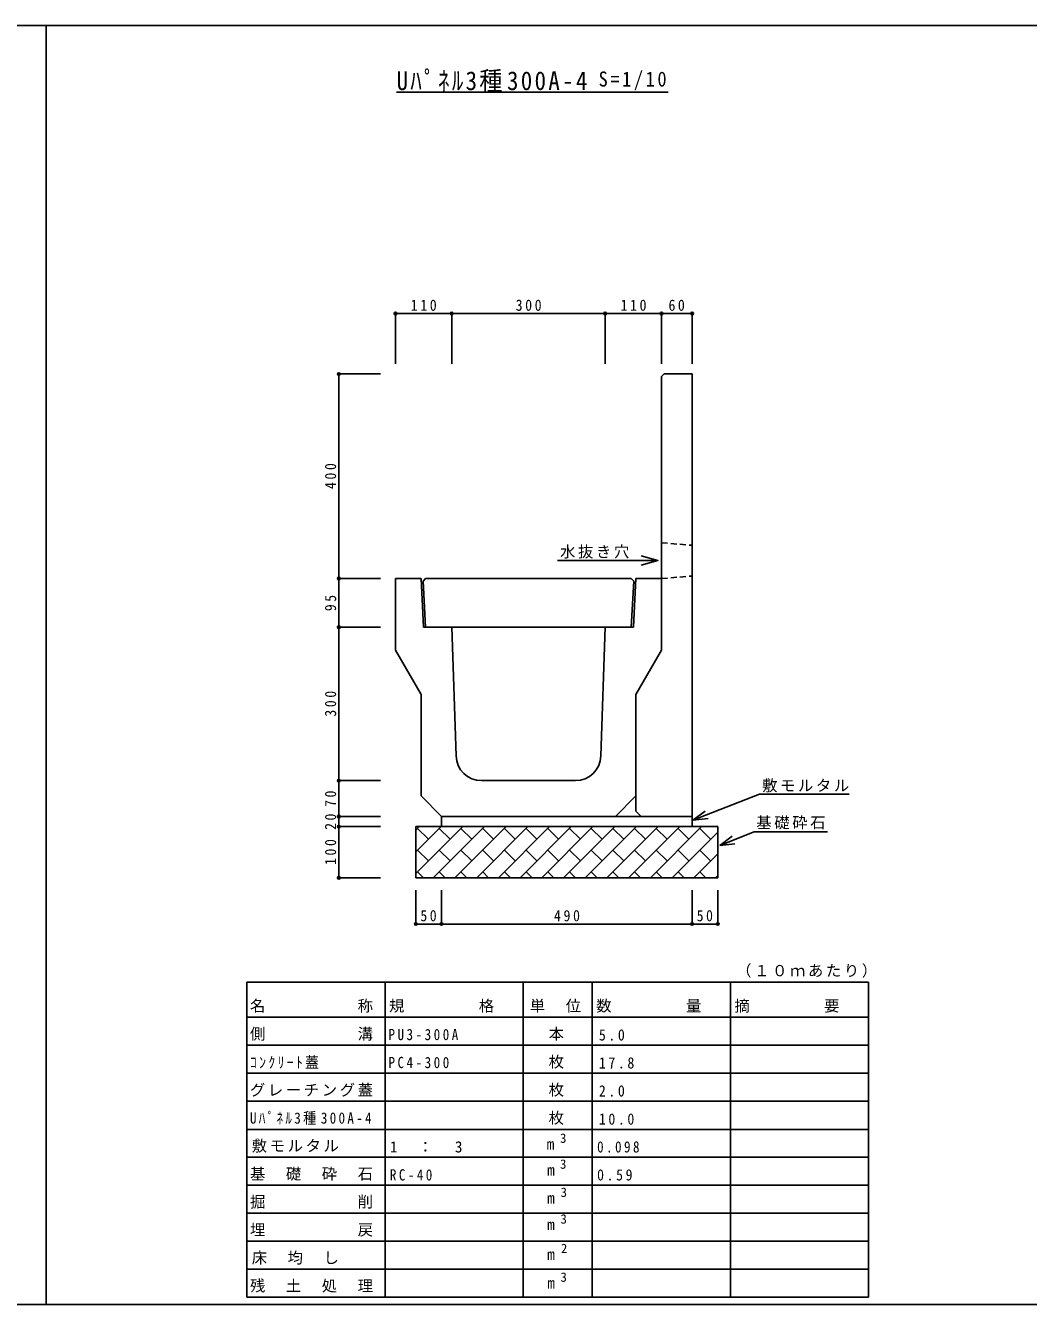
# Model space of a CAD drawing. Units: millimetres at full size, sheet at 1:10. Extents: x -4128 to 3872, y -1307 to 1193.
# Drawn here: x -2168 to -208, y -1307 to 1193 of the extents above; entities that cross this region are included whole.
import ezdxf
from ezdxf.enums import TextEntityAlignment as Align

# ---------------------------------------------------------------- set-up
doc = ezdxf.new("R2010")
doc.units = ezdxf.units.MM
doc.header["$LTSCALE"] = 10
doc.header["$PDMODE"] = 32
doc.header["$PDSIZE"] = 5
doc.linetypes.add('DASHED1', pattern=[1.8, 1.2, -0.6])
doc.layers.add('0-0_通り芯', color=3, linetype='Continuous')
doc.layers.add('0-3_建具', color=7, linetype='Continuous')
doc.styles.add('ＭＳ ゴシック', font='')
doc.styles.get('ＭＳ ゴシック').set_extended_font_data('MS Gothic')

msp = doc.modelspace()

# ---------------------------------------------------------------- linework, layer by layer
at = {"layer": '0-0_通り芯', "color": 2}
for p, q in [((-4127.93, 1193.3), (3872.07, 1193.3)), ((-2127.93, 1193.3), (-2127.93, -1306.7)), ((-4127.93, -1306.7), (-2127.93, -1306.7)), ((-2127.93, -1306.7), (-127.93, -1306.7))]:
    msp.add_line(p, q, dxfattribs=at)
at = {"layer": '0-0_通り芯'}
for p, q in [((-920.07, 512.26), (-865.07, 512.26)), ((-865.07, -372.74), (-865.07, 512.26)), ((-1386.07, 112.26), (-1390.81, 107.27)), ((-1390.81, 107.27), (-1386.07, 17.26)), ((-984.07, 112.26), (-1386.07, 112.26)), ((-984.07, 112.26), (-979.34, 107.27)), ((-979.34, 107.27), (-984.07, 17.26)), ((-1390.07, 17.26), (-1035.07, 17.26)), ((-1326.68, -234.41), (-1335.07, 17.26)), ((-1043.46, -234.41), (-1035.07, 17.26)), ((-925.07, -27.74), (-975.07, -114.34)), ((-1395.07, -312.74), (-1395.07, -114.34)), ((-975.07, -342.74), (-975.07, -114.34)), ((-1276.71, -282.74), (-1185.07, -282.74)), ((-1093.43, -282.74), (-1185.07, -282.74)), ((-1395.07, -312.74), (-1355.07, -352.74)), ((-975.07, -312.74), (-1015.07, -352.74)), ((-975.07, -342.74), (-965.07, -352.74)), ((-1405.07, -372.74), (-815.07, -372.74)), ((-1405.07, -464.28), (-1313.53, -372.74)), ((-1405.07, -421.85), (-1355.96, -372.74)), ((-1405.07, -379.43), (-1398.38, -372.74)), ((-1371.11, -472.74), (-1271.11, -372.74)), ((-1355.07, -352.74), (-1185.07, -352.74)), ((-1355.07, -352.74), (-1355.07, -372.74)), ((-1328.68, -472.74), (-1228.68, -372.74)), ((-1286.25, -472.74), (-1186.25, -372.74)), ((-1243.83, -472.74), (-1143.83, -372.74)), ((-1201.4, -472.74), (-1101.4, -372.74)), ((-1015.07, -352.74), (-1185.07, -352.74)), ((-1158.97, -472.74), (-1058.97, -372.74)), ((-1116.55, -472.74), (-1016.55, -372.74)), ((-1074.12, -472.74), (-974.12, -372.74)), ((-1031.69, -472.74), (-931.69, -372.74)), ((-1015.07, -352.74), (-965.07, -352.74)), ((-989.27, -472.74), (-889.27, -372.74)), ((-965.07, -352.74), (-865.07, -352.74)), ((-946.84, -472.74), (-846.84, -372.74)), ((-1380.63, -397.41), (-1401.85, -376.2)), ((-1338.21, -397.41), (-1359.42, -376.2)), ((-1295.78, -397.41), (-1316.99, -376.2)), ((-1253.35, -397.41), (-1274.57, -376.2)), ((-1210.93, -397.41), (-1232.14, -376.2)), ((-1168.5, -397.41), (-1189.71, -376.2)), ((-1126.07, -397.41), (-1147.29, -376.2)), ((-1083.65, -397.41), (-1104.86, -376.2)), ((-1041.22, -397.41), (-1062.43, -376.2)), ((-998.8, -397.41), (-1020.01, -376.2)), ((-956.37, -397.41), (-977.58, -376.2)), ((-913.94, -397.41), (-935.16, -376.2)), ((-904.42, -472.74), (-815.07, -383.4)), ((-871.52, -397.41), (-892.73, -376.2)), ((-829.09, -397.41), (-850.3, -376.2)), ((-1380.63, -439.84), (-1401.85, -418.63)), ((-1338.21, -439.84), (-1359.42, -418.63)), ((-1295.78, -439.84), (-1316.99, -418.63)), ((-1253.35, -439.84), (-1274.57, -418.63)), ((-1210.93, -439.84), (-1232.14, -418.63)), ((-1168.5, -439.84), (-1189.71, -418.63)), ((-1126.07, -439.84), (-1147.29, -418.63)), ((-1083.65, -439.84), (-1104.86, -418.63)), ((-1041.22, -439.84), (-1062.43, -418.63)), ((-998.8, -439.84), (-1020.01, -418.63)), ((-956.37, -439.84), (-977.58, -418.63)), ((-913.94, -439.84), (-935.16, -418.63)), ((-871.52, -439.84), (-892.73, -418.63)), ((-829.09, -439.84), (-850.3, -418.63)), ((-861.99, -472.74), (-815.07, -425.82)), ((-1390.16, -472.74), (-1401.85, -461.05)), ((-1347.73, -472.74), (-1359.42, -461.05)), ((-1305.31, -472.74), (-1316.99, -461.05)), ((-1262.88, -472.74), (-1274.57, -461.05)), ((-1220.45, -472.74), (-1232.14, -461.05)), ((-1178.03, -472.74), (-1189.71, -461.05)), ((-1135.6, -472.74), (-1147.29, -461.05)), ((-1093.18, -472.74), (-1104.86, -461.05)), ((-1050.75, -472.74), (-1062.43, -461.05)), ((-1008.32, -472.74), (-1020.01, -461.05)), ((-965.9, -472.74), (-977.58, -461.05)), ((-923.47, -472.74), (-935.16, -461.05)), ((-881.04, -472.74), (-892.73, -461.05)), ((-838.62, -472.74), (-850.3, -461.05)), ((-819.56, -472.74), (-815.07, -468.25))]:
    msp.add_line(p, q, dxfattribs=at)
at = {"layer": '0-0_通り芯', "linetype": 'DASHED1'}
for p, q in [((-925.07, 182.26), (-865.07, 177.26)), ((-925.07, 112.26), (-865.07, 117.26))]:
    msp.add_line(p, q, dxfattribs=at)
at = {"layer": '0-0_通り芯'}
for points in [[(-920.07, 512.26), (-925.07, 507.26), (-925.07, -27.74)], [(-1445.07, 112.26), (-1395.07, 112.26), (-1390.07, 17.26)], [(-1445.07, 112.26), (-1445.07, -27.74), (-1395.07, -114.34)], [(-925.07, 112.26), (-975.07, 112.26), (-980.07, 17.26), (-1035.07, 17.26)], [(-1405.07, -372.74), (-1405.07, -472.74), (-815.07, -472.74), (-815.07, -372.74)]]:
    msp.add_lwpolyline(points, dxfattribs=at)
for centre, start, end in [((-1276.71, -232.74), 181.90915, 270), ((-1093.43, -232.74), 270, 358.09085)]:
    msp.add_arc(centre, 50, start, end, dxfattribs=at)
at = {"layer": '0-3_建具'}
for p, q in [((-1442.93, 1063.3), (-912.26, 1063.3)), ((-1445.07, 630.38), (-1335.07, 630.38)), ((-1445.07, 630.38), (-1445.07, 532.31)), ((-1335.07, 630.38), (-1335.07, 532.31)), ((-1335.07, 630.38), (-1035.07, 630.38)), ((-1035.07, 630.38), (-1035.07, 532.31)), ((-1035.07, 630.38), (-925.07, 630.38)), ((-925.07, 630.38), (-925.07, 532.31)), ((-925.07, 630.38), (-865.07, 630.38)), ((-865.07, 630.38), (-865.07, 532.31)), ((-1555.68, 112.26), (-1555.68, 512.26)), ((-1555.68, 512.26), (-1474.11, 512.26)), ((-932.2, 147.75), (-965.12, 138.57)), ((-1555.68, 17.26), (-1555.68, 112.26)), ((-1555.68, 112.26), (-1474.11, 112.26)), ((-1555.68, 112.26), (-1474.11, 112.26)), ((-1555.68, -282.74), (-1555.68, 17.26)), ((-1555.68, 17.26), (-1474.11, 17.26)), ((-1555.68, -352.74), (-1555.68, -282.74)), ((-1555.68, -282.74), (-1474.11, -282.74)), ((-863.59, -360.28), (-733.68, -309.37)), ((-733.68, -309.37), (-558.5, -309.37)), ((-863.59, -360.28), (-839.44, -342.48)), ((-1555.68, -372.74), (-1555.68, -352.74)), ((-1555.68, -352.74), (-1474.11, -352.74)), ((-1555.68, -472.74), (-1555.68, -372.74)), ((-1555.68, -372.74), (-1474.11, -372.74)), ((-863.59, -360.28), (-833.77, -356.93)), ((-811.26, -409.32), (-743.95, -383.02)), ((-811.26, -409.32), (-787.09, -391.54)), ((-743.95, -383.02), (-600.92, -383.02)), ((-811.26, -409.32), (-781.44, -406)), ((-1555.68, -472.74), (-1474.11, -472.74)), ((-1405.07, -563.02), (-1405.07, -497.11)), ((-1355.07, -563.02), (-1355.07, -497.11)), ((-865.07, -563.02), (-865.07, -497.11)), ((-815.07, -563.02), (-815.07, -497.11)), ((-1405.07, -563.02), (-1355.07, -563.02)), ((-1355.07, -563.02), (-865.07, -563.02)), ((-865.07, -563.02), (-815.07, -563.02)), ((-1735.43, -676.98), (-520.43, -676.98)), ((-1735.43, -676.98), (-1735.43, -1292.58)), ((-1465.43, -676.98), (-1465.43, -1292.58)), ((-1195.43, -676.98), (-1195.43, -1292.58)), ((-1060.43, -676.98), (-1060.43, -1292.58)), ((-790.43, -676.98), (-790.43, -1292.58)), ((-520.43, -676.98), (-520.43, -1292.58)), ((-1735.43, -745.38), (-520.43, -745.38)), ((-1735.43, -800.1), (-520.43, -800.1)), ((-1735.43, -854.82), (-520.43, -854.82)), ((-1735.43, -909.54), (-520.43, -909.54)), ((-1735.43, -964.54), (-520.43, -964.54)), ((-1735.43, -1018.98), (-520.43, -1018.98)), ((-1735.43, -1073.7), (-520.43, -1073.7)), ((-1735.43, -1128.42), (-520.43, -1128.42)), ((-1735.43, -1183.14), (-520.43, -1183.14)), ((-1735.43, -1237.86), (-520.43, -1237.86)), ((-1735.43, -1292.58), (-520.43, -1292.58)), ((-1649.93, -1292.58), (-740.93, -1292.58))]:
    msp.add_line(p, q, dxfattribs=at)
msp.add_lwpolyline([(-1128.52, 147.75), (-932.2, 147.75), (-965.12, 156.93)], dxfattribs=at)
for p in [(-1445.07, 630.38), (-1335.07, 630.38), (-1035.07, 630.38), (-925.07, 630.38), (-865.07, 630.38), (-1555.68, 512.26), (-1555.68, 112.26), (-1555.68, 17.26), (-1555.68, -282.74), (-1555.68, -352.74), (-1555.68, -372.74), (-1555.68, -472.74), (-1405.07, -563.02), (-1355.07, -563.02), (-865.07, -563.02), (-815.07, -563.02)]:
    msp.add_point(p, dxfattribs=at)

# ---------------------------------------------------------------- texts
at = {"layer": '0-3_建具', "color": 4, "style": 'ＭＳ ゴシック'}
for s, p in [('3', (-1123.41, -996.36)), ('3', (-1123.41, -1046.97)), ('3', (-1122.24, -1102.04)), ('3', (-1122.51, -1154.29)), ('2', (-1121.61, -1211.82)), ('3', (-1122.51, -1267.91))]:
    msp.add_text(s, height=18.33, dxfattribs=at).set_placement(p, align=Align.BOTTOM_LEFT)
at = {"layer": '0-3_建具', "style": 'ＭＳ ゴシック'}
for p in [(-1149.51, -1010.72), (-1148.61, -1061.34), (-1148.61, -1116.06), (-1148.61, -1168.04), (-1148.52, -1226.18), (-1148.34, -1282.27)]:
    msp.add_text('m', height=21.99, dxfattribs=at).set_placement(p, align=Align.BOTTOM_LEFT)
at = {"layer": '0-3_建具', "color": 3, "insert": (-1442.93, 1063.3), "char_height": 36.66, "attachment_point": 7, "style": 'ＭＳ ゴシック'}
msp.add_mtext('\\T1.2;\\W0.9;Uﾊﾟﾈﾙ3種300A-4', dxfattribs=at)
at = {"layer": '0-3_建具', "attachment_point": 7, "style": 'ＭＳ ゴシック'}
for s, insert, char_height in [('\\T1.28;\\W0.9;S=1/10', (-1047.99, 1066.99), 29.33), ('\\T1.38;\\W0.9;110', (-1415.07, 635.38), 21.99), ('\\T1.38;\\W0.9;300', (-1210.07, 635.38), 21.99), ('\\T1.38;\\W0.9;110', (-1005.07, 635.38), 21.99), ('\\T1.36;\\W0.9;60', (-911.32, 635.38), 21.99), ('\\T1.17;水抜き穴', (-1123.29, 151.31), 21.99), ('\\T1.17;敷モルタル', (-728.46, -305.8), 21.99), ('\\T1.17;基礎砕石', (-739.78, -378.06), 21.99), ('\\T1.36;\\W0.9;50', (-1396.32, -558.02), 21.99), ('\\T1.38;\\W0.9;490', (-1135.07, -558.02), 21.99), ('\\T1.36;\\W0.9;50', (-856.32, -558.02), 21.99), ('\\T1.17;（１０ｍあたり）', (-779.18, -668.04), 21.99), ('\\T1.17;名\u3000\u3000\u3000\u3000\u3000称', (-1729.43, -736.44), 21.99), ('\\T1.17;規\u3000\u3000\u3000\u3000格', (-1457.68, -736.44), 21.99), ('\\T1.17;単\u3000位', (-1182.43, -736.44), 21.99), ('\\T1.17;数\u3000\u3000\u3000\u3000量', (-1052.68, -736.44), 21.99), ('\\T1.17;摘\u3000\u3000\u3000\u3000要', (-782.68, -736.44), 21.99), ('\\T1.17;側\u3000\u3000\u3000\u3000\u3000溝', (-1729.43, -791.16), 21.99), ('\\T1.39;\\W0.85;PU3-300A', (-1458.68, -790.37), 21.99), ('\\T1.17;\u3000本', (-1180.68, -791.16), 21.99), ('\\T1.38;\\W0.9;5.0', (-1047.43, -791.16), 21.99), ('\\T1.33;\\W0.9;ｺﾝｸﾘｰﾄ蓋', (-1729.43, -845.88), 21.99), ('\\T1.39;\\W0.85;PC4-300', (-1458.68, -845.09), 21.99), ('\\T1.17;\u3000枚', (-1180.68, -845.88), 21.99), ('\\T1.38;\\W0.9;17.8', (-1047.43, -845.88), 21.99), ('\\T1.17;グレーチング蓋', (-1729.43, -900.6), 21.99), ('\\T1.17;\u3000枚', (-1180.68, -900.6), 21.99), ('\\T1.38;\\W0.9;2.0', (-1047.43, -900.6), 21.99), ('\\T1.36;\\W0.85;Uﾊﾟﾈﾙ3種300A-4', (-1729.43, -955.6), 21.99), ('\\T1.17;\u3000枚', (-1180.68, -955.6), 21.99), ('\\T1.38;\\W0.9;10.0', (-1047.43, -955.6), 21.99), ('\\T1.17;敷モルタル', (-1725.93, -1010.04), 21.99), ('\\T1.21;1\u3000：\u30003', (-1455.93, -1010.04), 21.99), ('\\T1.38;\\W0.85;0.098', (-1050.93, -1010.04), 21.99), ('\\T1.17;基\u3000礎\u3000砕\u3000石', (-1729.43, -1064.76), 21.99), ('\\T1.38;\\W0.85;RC-40', (-1455.93, -1064.76), 21.99), ('\\T1.38;\\W0.9;0.59', (-1050.93, -1064.76), 21.99), ('\\T1.17;掘\u3000\u3000\u3000\u3000\u3000削', (-1729.43, -1119.48), 21.99), ('\\T1.17;埋\u3000\u3000\u3000\u3000\u3000戻', (-1729.43, -1174.2), 21.99), ('\\T1.17;床\u3000均\u3000し', (-1725.93, -1228.92), 21.99), ('\\T1.17;残\u3000土\u3000処\u3000理', (-1729.43, -1283.64), 21.99)]:
    msp.add_mtext(s, dxfattribs=dict(at, insert=insert, char_height=char_height))
at = {"layer": '0-3_建具', "char_height": 21.99, "attachment_point": 7, "rotation": 90, "style": 'ＭＳ ゴシック'}
for s, insert in [('\\T1.38;\\W0.9;400', (-1560.68, 287.26)), ('\\T1.36;\\W0.9;95', (-1560.68, 48.51)), ('\\T1.38;\\W0.9;300', (-1560.68, -157.74)), ('\\T1.36;\\W0.9;70', (-1560.68, -333.99)), ('\\T1.36;\\W0.9;20', (-1560.68, -378.99)), ('\\T1.38;\\W0.9;100', (-1560.68, -447.74))]:
    msp.add_mtext(s, dxfattribs=dict(at, insert=insert))

doc.saveas('drawing.dxf')
